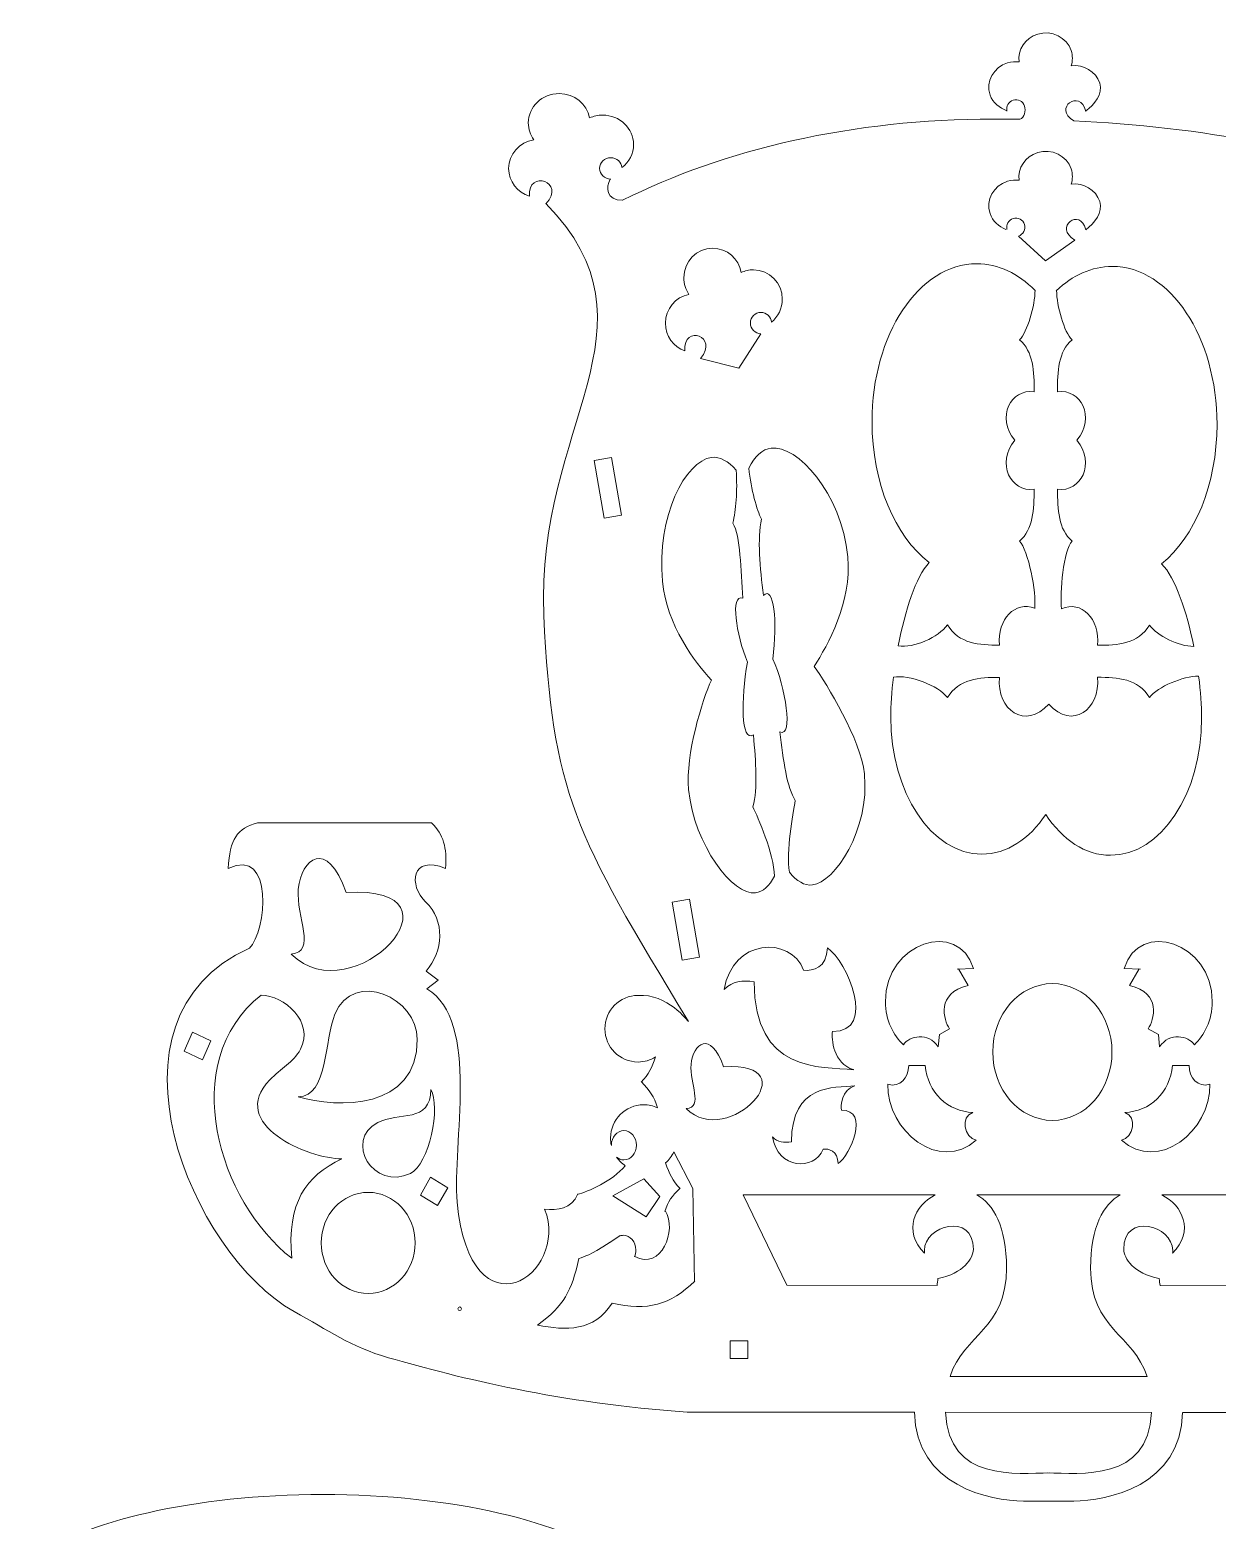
# Model space of a CAD drawing. Header units: centimetres. Extents: x 8.7 to 91.8, y -28.3 to 31.3.
# Drawn here: x 58.2 to 78.41, y 5.9 to 31.28 of the extents above; entities that cross this region are included whole.
import ezdxf

# ---------------------------------------------------------------- set-up
doc = ezdxf.new("R2010")
doc.units = ezdxf.units.CM
doc.header["$MEASUREMENT"] = 0
doc.layers.add('layer 1', color=7, linetype='Continuous')

msp = doc.modelspace()

# ---------------------------------------------------------------- linework, layer by layer
at = {"layer": 'layer 1', "color": 250, "lineweight": 9}
msp.add_lwpolyline([(70.1204, 8.65265), (70.42038, 8.65265), (70.42038, 8.95265), (70.1204, 8.95265), (70.1204, 8.65265)], close=True, dxfattribs=at)
for centre, major_axis, ratio in [((75.60772, 13.87048), (0, 1.1642), 0.87191204), ((63.96024, 10.61977), (0, 0.86002), 0.93008302), ((65.51841, 9.49782), (0, 0.03112), 0.96722365)]:
    msp.add_ellipse(centre, major_axis=major_axis, ratio=ratio, dxfattribs=at)
for points, knots in [([(75.04214, 30.73075), (75.01413, 30.93559), (75.1435, 31.13758), (75.35736, 31.20329), (75.35736, 31.20329), (75.597, 31.27693), (75.85211, 31.15167), (75.92709, 30.92358), (75.92709, 30.92358), (75.95572, 30.83649), (75.95396, 30.74695), (75.92748, 30.66545)], [0, 0, 0, 0, 0.25, 0.25, 0.25, 0.25, 0.5, 0.5, 0.5, 0.5, 1, 1, 1, 1]), ([(74.83503, 29.89877), (74.7101, 29.94374), (74.5899, 30.03577), (74.54684, 30.16678), (74.54684, 30.16678), (74.47186, 30.39486), (74.60535, 30.63954), (74.84498, 30.71317), (74.84498, 30.71317), (74.91087, 30.73342), (74.97797, 30.7386), (75.04213, 30.73077)], [0, 0, 0, 0, 0.25, 0.25, 0.25, 0.25, 0.5, 0.5, 0.5, 0.5, 1, 1, 1, 1]), ([(75.92748, 30.66545), (76.14021, 30.69097), (76.34737, 30.56968), (76.41365, 30.36803), (76.41365, 30.36803), (76.47303, 30.18742), (76.32516, 30.00054), (76.17384, 29.89228)], [0, 0, 0, 0, 0.33333333, 0.33333333, 0.33333333, 0.33333333, 1, 1, 1, 1]), ([(67.72927, 29.77705), (67.68599, 30.01192), (67.47058, 30.19044), (67.21148, 30.19044), (67.21148, 30.19044), (66.92115, 30.19044), (66.68576, 29.96635), (66.68576, 29.69002), (66.68576, 29.69002), (66.68576, 29.58451), (66.72007, 29.48658), (66.77869, 29.40585)], [0, 0, 0, 0, 0.25, 0.25, 0.25, 0.25, 0.5, 0.5, 0.5, 0.5, 1, 1, 1, 1]), ([(75.05145, 29.75461), (75.1328, 29.78134), (75.15776, 29.89565), (75.13234, 29.97831), (75.13234, 29.97831), (75.10693, 30.06097), (75.02033, 30.10634), (74.93898, 30.07961), (74.93898, 30.07961), (74.86164, 30.0542), (74.81682, 29.97271), (74.83448, 29.89367)], [0, 0, 0, 0, 0.25, 0.25, 0.25, 0.25, 0.5, 0.5, 0.5, 0.5, 1, 1, 1, 1]), ([(68.27939, 28.93191), (68.40059, 29.02363), (68.47827, 29.16524), (68.47827, 29.32395), (68.47827, 29.32395), (68.47827, 29.60028), (68.24288, 29.82437), (67.95257, 29.82437), (67.95257, 29.82437), (67.87274, 29.82437), (67.79703, 29.80738), (67.72927, 29.77707)], [0, 0, 0, 0, 0.25, 0.25, 0.25, 0.25, 0.5, 0.5, 0.5, 0.5, 1, 1, 1, 1]), ([(68.28963, 28.37339), (70.01211, 29.23888), (72.2104, 29.75795), (74.60497, 29.75795), (74.60497, 29.75795), (74.75394, 29.75795), (74.90543, 29.75686), (75.05897, 29.75452)], [0, 0, 0, 0, 0.33333333, 0.33333333, 0.33333333, 0.33333333, 1, 1, 1, 1]), ([(66.77869, 29.40585), (66.53538, 29.36201), (66.35131, 29.1585), (66.35131, 28.9142), (66.35131, 28.9142), (66.35131, 28.69539), (66.49894, 28.50929), (66.7046, 28.44132)], [0, 0, 0, 0, 0.33333333, 0.33333333, 0.33333333, 0.33333333, 1, 1, 1, 1]), ([(75.04214, 28.71449), (75.01413, 28.91933), (75.1435, 29.12132), (75.35736, 29.18704), (75.35736, 29.18704), (75.597, 29.26068), (75.85211, 29.13541), (75.92709, 28.90733), (75.92709, 28.90733), (75.95572, 28.82023), (75.95396, 28.7307), (75.92748, 28.64919)], [0, 0, 0, 0, 0.25, 0.25, 0.25, 0.25, 0.5, 0.5, 0.5, 0.5, 1, 1, 1, 1]), ([(68.08917, 28.73606), (67.9838, 28.73606), (67.89835, 28.81728), (67.89835, 28.91742), (67.89835, 28.91742), (67.89835, 29.01757), (67.9838, 29.09879), (68.08917, 29.09879), (68.08917, 29.09879), (68.18935, 29.09879), (68.27155, 29.02531), (68.27937, 28.93196)], [0, 0, 0, 0, 0.25, 0.25, 0.25, 0.25, 0.5, 0.5, 0.5, 0.5, 1, 1, 1, 1]), ([(74.81737, 27.87737), (74.69245, 27.92234), (74.5899, 28.01952), (74.54684, 28.15052), (74.54684, 28.15052), (74.47186, 28.37861), (74.60535, 28.62328), (74.84498, 28.69691), (74.84498, 28.69691), (74.91087, 28.71716), (74.97797, 28.72234), (75.04213, 28.71451)], [0, 0, 0, 0, 0.25, 0.25, 0.25, 0.25, 0.5, 0.5, 0.5, 0.5, 1, 1, 1, 1]), ([(75.92748, 28.64919), (76.14021, 28.67472), (76.34737, 28.55342), (76.41365, 28.35178), (76.41365, 28.35178), (76.47303, 28.17116), (76.32611, 27.98011), (76.1748, 27.87184)], [0, 0, 0, 0, 0.33333333, 0.33333333, 0.33333333, 0.33333333, 1, 1, 1, 1]), ([(66.98653, 28.31811), (69.05034, 26.20015), (66.80123, 24.54238), (66.95015, 21.30259), (66.95015, 21.30259), (67.08874, 18.28761), (67.47215, 17.58762), (69.41087, 14.3895)], [0, 0, 0, 0, 0.33333333, 0.33333333, 0.33333333, 0.33333333, 1, 1, 1, 1]), ([(75.03104, 27.76395), (75.1124, 27.79068), (75.15776, 27.87939), (75.13234, 27.96206), (75.13234, 27.96206), (75.10693, 28.04472), (75.02033, 28.09008), (74.93898, 28.06336), (74.93898, 28.06336), (74.86164, 28.03795), (74.81682, 27.95645), (74.83448, 27.87741)], [0, 0, 0, 0, 0.25, 0.25, 0.25, 0.25, 0.5, 0.5, 0.5, 0.5, 1, 1, 1, 1]), ([(75.03105, 27.76395), (75.03105, 27.76395), (75.49168, 27.34012), (75.49168, 27.34012), (75.49168, 27.34012), (75.49168, 27.34012), (75.98908, 27.69725), (75.98908, 27.69725)], [0, 0, 0, 0, 0.33333333, 0.33333333, 0.33333333, 0.33333333, 1, 1, 1, 1]), ([(70.30945, 27.14324), (70.26897, 27.37811), (70.06748, 27.55663), (69.82513, 27.55663), (69.82513, 27.55663), (69.55356, 27.55663), (69.33338, 27.33254), (69.33338, 27.05621), (69.33338, 27.05621), (69.33338, 26.9507), (69.36548, 26.85277), (69.42031, 26.77204)], [0, 0, 0, 0, 0.25, 0.25, 0.25, 0.25, 0.5, 0.5, 0.5, 0.5, 1, 1, 1, 1]), ([(70.82402, 26.29811), (70.93738, 26.38983), (71.01005, 26.53143), (71.01005, 26.69014), (71.01005, 26.69014), (71.01005, 26.96647), (70.78986, 27.19056), (70.51832, 27.19056), (70.51832, 27.19056), (70.44365, 27.19056), (70.37283, 27.17358), (70.30945, 27.14327)], [0, 0, 0, 0, 0.25, 0.25, 0.25, 0.25, 0.5, 0.5, 0.5, 0.5, 1, 1, 1, 1]), ([(75.31251, 26.84026), (75.02895, 27.12681), (74.6879, 27.29397), (74.32105, 27.29397), (74.32105, 27.29397), (73.33601, 27.29397), (72.53718, 26.08913), (72.53718, 24.60343), (72.53718, 24.60343), (72.53718, 23.55767), (72.93297, 22.65101), (73.5109, 22.20578)], [0, 0, 0, 0, 0.25, 0.25, 0.25, 0.25, 0.5, 0.5, 0.5, 0.5, 1, 1, 1, 1]), ([(77.46812, 22.18419), (78.02907, 22.63768), (78.41069, 23.5304), (78.41069, 24.55724), (78.41069, 24.55724), (78.41069, 26.04294), (77.61186, 27.24778), (76.62682, 27.24778), (76.62682, 27.24778), (76.27691, 27.24778), (75.95044, 27.09573), (75.67496, 26.83302)], [0, 0, 0, 0, 0.25, 0.25, 0.25, 0.25, 0.5, 0.5, 0.5, 0.5, 1, 1, 1, 1]), ([(69.42031, 26.77204), (69.19272, 26.7282), (69.02055, 26.52469), (69.02055, 26.2804), (69.02055, 26.2804), (69.02055, 26.06158), (69.15864, 25.87548), (69.35101, 25.80751)], [0, 0, 0, 0, 0.33333333, 0.33333333, 0.33333333, 0.33333333, 1, 1, 1, 1]), ([(75.31254, 26.8441), (75.31132, 26.58127), (75.18365, 26.13068), (75.04979, 25.99711), (75.04979, 25.99711), (75.28206, 25.80136), (75.29852, 25.45432), (75.29852, 25.11453), (75.29852, 25.11453), (74.89824, 25.16608), (74.6466, 24.68495), (74.96689, 24.28714)], [0, 0, 0, 0, 0.25, 0.25, 0.25, 0.25, 0.5, 0.5, 0.5, 0.5, 1, 1, 1, 1]), ([(75.67918, 26.83703), (75.6804, 26.5742), (75.80817, 26.13068), (75.94202, 25.9971), (75.94202, 25.9971), (75.70975, 25.80137), (75.6933, 25.45432), (75.6933, 25.11454), (75.6933, 25.11454), (76.09357, 25.16608), (76.34521, 24.68496), (76.02493, 24.28714)], [0, 0, 0, 0, 0.25, 0.25, 0.25, 0.25, 0.5, 0.5, 0.5, 0.5, 1, 1, 1, 1]), ([(70.64609, 26.10225), (70.54753, 26.10225), (70.4676, 26.18347), (70.4676, 26.28362), (70.4676, 26.28362), (70.4676, 26.38376), (70.54753, 26.46498), (70.64609, 26.46498), (70.64609, 26.46498), (70.73979, 26.46498), (70.81668, 26.39151), (70.82399, 26.29815)], [0, 0, 0, 0, 0.25, 0.25, 0.25, 0.25, 0.5, 0.5, 0.5, 0.5, 1, 1, 1, 1]), ([(69.61447, 25.68254), (69.61447, 25.68254), (70.26912, 25.51506), (70.26912, 25.51506), (70.26912, 25.51506), (70.26912, 25.51506), (70.64609, 26.10225), (70.64609, 26.10225)], [0, 0, 0, 0, 0.33333333, 0.33333333, 0.33333333, 0.33333333, 1, 1, 1, 1]), ([(70.43898, 23.81334), (70.54064, 24.01277), (70.67112, 24.13661), (70.82201, 24.15527), (70.82201, 24.15527), (71.25873, 24.20928), (72.01519, 23.40019), (72.12428, 22.30141), (72.12428, 22.30141), (72.20106, 21.52801), (71.77833, 20.7976), (71.5548, 20.43663)], [0, 0, 0, 0, 0.25, 0.25, 0.25, 0.25, 0.5, 0.5, 0.5, 0.5, 1, 1, 1, 1]), ([(75.30769, 21.42398), (75.33974, 21.68966), (75.19719, 22.42138), (75.04826, 22.57002), (75.04826, 22.57002), (75.28052, 22.76575), (75.29698, 23.1128), (75.29698, 23.45258), (75.29698, 23.45258), (74.8967, 23.40105), (74.6466, 23.88932), (74.96689, 24.28714)], [0, 0, 0, 0, 0.25, 0.25, 0.25, 0.25, 0.5, 0.5, 0.5, 0.5, 1, 1, 1, 1]), ([(75.76371, 21.41649), (75.73167, 21.68217), (75.79462, 22.42138), (75.94356, 22.57002), (75.94356, 22.57002), (75.71129, 22.76575), (75.69483, 23.1128), (75.69483, 23.45258), (75.69483, 23.45258), (76.09511, 23.40105), (76.34521, 23.88932), (76.02493, 24.28714)], [0, 0, 0, 0, 0.25, 0.25, 0.25, 0.25, 0.5, 0.5, 0.5, 0.5, 1, 1, 1, 1]), ([(67.80453, 23.94398), (67.80453, 23.94398), (68.09998, 23.99607), (68.09998, 23.99607), (68.09998, 23.99607), (68.09998, 23.99607), (68.27362, 23.01126), (68.27362, 23.01126), (68.27362, 23.01126), (68.27362, 23.01126), (67.97818, 22.95917), (67.97818, 22.95917), (67.97818, 22.95917), (67.97818, 22.95917), (67.80453, 23.94398), (67.80453, 23.94398)], [0, 0, 0, 0, 0.2, 0.2, 0.2, 0.2, 0.4, 0.4, 0.4, 0.4, 0.6, 0.6, 0.6, 0.6, 1, 1, 1, 1]), ([(69.80192, 20.20367), (69.51993, 20.50828), (69.04519, 21.12851), (68.9698, 21.88792), (68.9698, 21.88792), (68.86071, 22.9867), (69.3664, 23.94065), (69.80312, 23.99467), (69.80312, 23.99467), (69.94652, 24.0124), (70.09056, 23.93295), (70.22323, 23.77933)], [0, 0, 0, 0, 0.25, 0.25, 0.25, 0.25, 0.5, 0.5, 0.5, 0.5, 1, 1, 1, 1]), ([(70.22322, 23.77933), (70.25057, 23.40984), (70.21694, 23.09756), (70.16787, 22.87584), (70.16787, 22.87584), (70.29845, 22.66004), (70.30097, 22.07469), (70.33707, 21.59742), (70.33707, 21.59742), (70.11934, 21.6704), (70.22216, 20.98535), (70.41581, 20.50811)], [0, 0, 0, 0, 0.25, 0.25, 0.25, 0.25, 0.5, 0.5, 0.5, 0.5, 1, 1, 1, 1]), ([(70.43898, 23.81335), (70.48354, 23.44618), (70.57189, 23.09556), (70.65597, 22.94578), (70.65597, 22.94578), (70.58164, 22.6079), (70.63215, 22.11808), (70.68902, 21.64299), (70.68902, 21.64299), (70.86496, 21.82568), (70.93008, 21.20342), (70.849, 20.55865)], [0, 0, 0, 0, 0.25, 0.25, 0.25, 0.25, 0.5, 0.5, 0.5, 0.5, 1, 1, 1, 1]), ([(72.98409, 20.7855), (73.2509, 20.74124), (73.672, 20.93637), (73.82126, 21.14208), (73.82126, 21.14208), (74.01783, 20.82127), (74.36635, 20.79854), (74.70757, 20.79854), (74.70757, 20.79854), (74.66581, 21.24467), (74.97706, 21.55574), (75.3087, 21.42677)], [0, 0, 0, 0, 0.25, 0.25, 0.25, 0.25, 0.5, 0.5, 0.5, 0.5, 1, 1, 1, 1]), ([(78.01472, 20.77705), (77.75077, 20.77873), (77.39703, 20.95508), (77.26288, 21.13996), (77.26288, 21.13996), (77.06632, 20.81915), (76.7178, 20.79642), (76.37658, 20.79642), (76.37658, 20.79642), (76.41918, 21.25154), (76.09927, 21.56754), (75.76195, 21.41825)], [0, 0, 0, 0, 0.25, 0.25, 0.25, 0.25, 0.5, 0.5, 0.5, 0.5, 1, 1, 1, 1]), ([(71.13189, 16.93274), (71.07264, 17.29538), (71.18658, 17.90527), (71.23037, 18.15426), (71.23037, 18.15426), (71.09051, 18.36375), (71.02482, 18.84447), (70.96795, 19.31956), (70.96795, 19.31956), (71.20495, 19.22464), (71.06327, 20.09092), (70.849, 20.55865)], [0, 0, 0, 0, 0.25, 0.25, 0.25, 0.25, 0.5, 0.5, 0.5, 0.5, 1, 1, 1, 1]), ([(70.87809, 16.86437), (70.86501, 17.24572), (70.59469, 17.87257), (70.5085, 18.04342), (70.5085, 18.04342), (70.59749, 18.37749), (70.55565, 18.79427), (70.51955, 19.27154), (70.51955, 19.27154), (70.30125, 19.14018), (70.30669, 19.86777), (70.41581, 20.50811)], [0, 0, 0, 0, 0.25, 0.25, 0.25, 0.25, 0.5, 0.5, 0.5, 0.5, 1, 1, 1, 1]), ([(71.5548, 20.43663), (71.76164, 20.14509), (72.34962, 19.18847), (72.4075, 18.60548), (72.4075, 18.60548), (72.50231, 17.65053), (71.90212, 16.76168), (71.52257, 16.71474), (71.52257, 16.71474), (71.38867, 16.69818), (71.25411, 16.77911), (71.13188, 16.93275)], [0, 0, 0, 0, 0.25, 0.25, 0.25, 0.25, 0.5, 0.5, 0.5, 0.5, 1, 1, 1, 1]), ([(70.87808, 16.86438), (70.79071, 16.69854), (70.67968, 16.59578), (70.55179, 16.57997), (70.55179, 16.57997), (70.17223, 16.53303), (69.51059, 17.38389), (69.41578, 18.33883), (69.41578, 18.33883), (69.35665, 18.93445), (69.65057, 19.87007), (69.80192, 20.20367)], [0, 0, 0, 0, 0.25, 0.25, 0.25, 0.25, 0.5, 0.5, 0.5, 0.5, 1, 1, 1, 1]), ([(72.90149, 20.2547), (72.87158, 20.00704), (72.8557, 19.77325), (72.8557, 19.57799), (72.8557, 19.57799), (72.8557, 18.28677), (73.54995, 17.23963), (74.40606, 17.23963), (74.40606, 17.23963), (74.83091, 17.23963), (75.21592, 17.49753), (75.49598, 17.91516)], [0, 0, 0, 0, 0.25, 0.25, 0.25, 0.25, 0.5, 0.5, 0.5, 0.5, 1, 1, 1, 1]), ([(72.9015, 20.25469), (73.1683, 20.29895), (73.672, 20.1112), (73.82126, 19.90549), (73.82126, 19.90549), (74.01783, 20.22629), (74.36635, 20.24903), (74.70757, 20.24903), (74.70757, 20.24903), (74.65581, 19.69616), (75.14616, 19.35072), (75.54567, 19.7931)], [0, 0, 0, 0, 0.25, 0.25, 0.25, 0.25, 0.5, 0.5, 0.5, 0.5, 1, 1, 1, 1]), ([(75.49597, 17.91516), (75.77706, 17.48599), (76.16747, 17.21999), (76.59893, 17.21999), (76.59893, 17.21999), (77.45502, 17.21999), (78.14928, 18.26713), (78.14928, 19.55835), (78.14928, 19.55835), (78.14928, 19.7654), (78.13142, 20.01175), (78.09791, 20.27064)], [0, 0, 0, 0, 0.25, 0.25, 0.25, 0.25, 0.5, 0.5, 0.5, 0.5, 1, 1, 1, 1]), ([(78.09791, 20.27065), (77.83396, 20.26897), (77.39703, 20.09249), (77.26288, 19.90761), (77.26288, 19.90761), (77.06632, 20.22842), (76.7178, 20.25115), (76.37658, 20.25115), (76.37658, 20.25115), (76.42834, 19.69829), (75.94517, 19.35072), (75.54567, 19.7931)], [0, 0, 0, 0, 0.25, 0.25, 0.25, 0.25, 0.5, 0.5, 0.5, 0.5, 1, 1, 1, 1]), ([(62.0761, 17.77338), (62.0761, 17.77338), (65.03992, 17.77338), (65.03992, 17.77338), (65.03992, 17.77338), (65.24133, 17.56755), (65.30398, 17.35553), (65.27781, 16.99603)], [0, 0, 0, 0, 0.33333333, 0.33333333, 0.33333333, 0.33333333, 1, 1, 1, 1]), ([(62.64723, 15.53865), (63.09232, 15.57052), (62.72854, 16.17207), (62.77034, 16.64457), (62.77034, 16.64457), (62.81625, 17.1636), (63.25751, 17.51833), (63.58534, 16.58687), (63.58534, 16.58687), (65.77253, 16.71739), (63.70679, 14.49331), (62.64723, 15.53865)], [0, 0, 0, 0, 0.25, 0.25, 0.25, 0.25, 0.5, 0.5, 0.5, 0.5, 1, 1, 1, 1]), ([(61.57781, 16.99559), (62.36045, 17.37261), (62.22947, 15.91958), (61.93798, 15.63723), (61.93798, 15.63723), (59.25238, 14.43887), (60.95497, 10.41353), (62.70026, 9.4514), (62.70026, 9.4514), (63.28577, 9.12866), (63.65116, 8.85207), (64.3044, 8.66452), (64.3044, 8.66452), (65.53015, 8.31262), (67.23014, 7.89202), (69.38872, 7.73711)], [0, 0, 0, 0, 0.2, 0.2, 0.2, 0.2, 0.4, 0.4, 0.4, 0.4, 0.6, 0.6, 0.6, 0.6, 1, 1, 1, 1]), ([(65.27781, 16.99603), (64.68552, 17.23586), (64.64656, 16.70798), (64.93805, 16.42561), (64.93805, 16.42561), (65.27084, 16.10323), (65.24698, 15.59109), (64.94478, 15.2478)], [0, 0, 0, 0, 0.33333333, 0.33333333, 0.33333333, 0.33333333, 1, 1, 1, 1]), ([(69.13288, 16.42031), (69.13288, 16.42031), (69.42833, 16.4724), (69.42833, 16.4724), (69.42833, 16.4724), (69.42833, 16.4724), (69.60197, 15.48759), (69.60197, 15.48759), (69.60197, 15.48759), (69.60197, 15.48759), (69.30653, 15.4355), (69.30653, 15.4355), (69.30653, 15.4355), (69.30653, 15.4355), (69.13288, 16.42031), (69.13288, 16.42031)], [0, 0, 0, 0, 0.2, 0.2, 0.2, 0.2, 0.4, 0.4, 0.4, 0.4, 0.6, 0.6, 0.6, 0.6, 1, 1, 1, 1]), ([(73.98931, 15.28334), (73.98931, 15.28334), (74.26269, 15.29464), (74.26269, 15.29464), (74.26269, 15.29464), (74.01403, 16.13089), (72.76457, 15.74377), (72.76457, 14.7295), (72.76457, 14.7295), (72.76457, 14.40901), (72.90672, 14.14453), (73.07076, 13.99481), (73.07076, 13.99481), (73.16913, 14.14466), (73.49722, 14.21053), (73.66126, 13.9609)], [0, 0, 0, 0, 0.2, 0.2, 0.2, 0.2, 0.4, 0.4, 0.4, 0.4, 0.6, 0.6, 0.6, 0.6, 1, 1, 1, 1]), ([(77.10607, 15.28334), (77.10607, 15.28334), (76.83269, 15.29464), (76.83269, 15.29464), (76.83269, 15.29464), (77.08136, 16.13089), (78.33081, 15.74377), (78.33081, 14.7295), (78.33081, 14.7295), (78.33081, 14.40901), (78.18866, 14.14453), (78.02462, 13.99481), (78.02462, 13.99481), (77.92626, 14.14466), (77.59816, 14.21053), (77.43412, 13.9609)], [0, 0, 0, 0, 0.2, 0.2, 0.2, 0.2, 0.4, 0.4, 0.4, 0.4, 0.6, 0.6, 0.6, 0.6, 1, 1, 1, 1]), ([(71.37348, 15.26391), (71.52713, 15.24452), (71.77005, 15.30169), (71.77811, 15.64306), (71.77811, 15.64306), (72.11566, 15.41849), (72.62637, 14.21701), (71.86561, 14.21701), (71.86561, 14.21701), (71.83892, 14.10306), (71.88216, 13.66869), (72.21968, 13.56966)], [0, 0, 0, 0, 0.25, 0.25, 0.25, 0.25, 0.5, 0.5, 0.5, 0.5, 1, 1, 1, 1]), ([(62.76882, 13.10847), (63.28283, 13.10847), (63.21202, 14.08456), (63.39191, 14.51226), (63.39191, 14.51226), (63.72017, 15.2927), (64.79634, 14.78897), (64.79634, 14.08902), (64.79634, 14.08902), (64.79634, 12.87835), (63.43699, 12.90816), (62.76882, 13.10847)], [0, 0, 0, 0, 0.25, 0.25, 0.25, 0.25, 0.5, 0.5, 0.5, 0.5, 1, 1, 1, 1]), ([(64.94478, 15.2478), (64.94478, 15.2478), (65.1487, 15.09301), (65.1487, 15.09301), (65.1487, 15.09301), (65.1487, 15.09301), (64.95835, 14.94526), (64.95835, 14.94526), (64.95835, 14.94526), (65.87807, 14.41301), (65.38354, 12.28263), (65.47499, 11.31517), (65.47499, 11.31517), (65.69803, 8.95415), (67.39951, 10.06996), (66.96369, 11.19558), (66.96369, 11.19558), (67.17874, 11.1719), (67.42181, 11.19404), (67.52746, 11.45281)], [0, 0, 0, 0, 0.16666667, 0.16666667, 0.16666667, 0.16666667, 0.33333333, 0.33333333, 0.33333333, 0.33333333, 0.5, 0.5, 0.5, 0.5, 0.66666667, 0.66666667, 0.66666667, 0.66666667, 1, 1, 1, 1]), ([(74.00905, 15.28416), (74.00905, 15.28416), (74.17521, 15.00077), (74.17521, 15.00077), (74.17521, 15.00077), (73.62449, 14.88021), (73.75467, 14.41385), (73.85809, 14.26608), (73.85809, 14.26608), (73.85809, 14.26608), (73.68373, 14.16891), (73.68373, 14.16891), (73.68373, 14.16891), (73.68373, 14.16891), (73.66126, 13.9609), (73.66126, 13.9609)], [0, 0, 0, 0, 0.2, 0.2, 0.2, 0.2, 0.4, 0.4, 0.4, 0.4, 0.6, 0.6, 0.6, 0.6, 1, 1, 1, 1]), ([(77.08633, 15.28416), (77.08633, 15.28416), (76.92017, 15.00077), (76.92017, 15.00077), (76.92017, 15.00077), (77.4709, 14.88021), (77.34071, 14.41385), (77.23729, 14.26608), (77.23729, 14.26608), (77.23729, 14.26608), (77.41166, 14.16891), (77.41166, 14.16891), (77.41166, 14.16891), (77.41166, 14.16891), (77.43412, 13.9609), (77.43412, 13.9609)], [0, 0, 0, 0, 0.2, 0.2, 0.2, 0.2, 0.4, 0.4, 0.4, 0.4, 0.6, 0.6, 0.6, 0.6, 1, 1, 1, 1]), ([(72.2265, 13.56906), (71.65539, 13.62046), (70.53141, 13.50978), (70.53141, 15.06584), (70.53141, 15.06584), (70.33395, 15.0965), (70.16235, 15.07999), (70.02288, 14.93569)], [0, 0, 0, 0, 0.33333333, 0.33333333, 0.33333333, 0.33333333, 1, 1, 1, 1]), ([(62.65722, 10.35907), (61.41965, 11.31846), (60.68956, 13.68849), (62.13639, 14.83886), (62.13639, 14.83886), (62.52853, 14.83886), (63.05111, 14.37515), (62.80603, 13.91598), (62.80603, 13.91598), (62.68491, 13.68909), (62.47488, 13.59293), (62.2852, 13.39686), (62.2852, 13.39686), (61.55393, 12.64101), (62.93944, 12.051), (63.51287, 12.051), (63.51287, 12.051), (62.88925, 11.75214), (62.57728, 11.30669), (62.65722, 10.35907)], [0, 0, 0, 0, 0.16666667, 0.16666667, 0.16666667, 0.16666667, 0.33333333, 0.33333333, 0.33333333, 0.33333333, 0.5, 0.5, 0.5, 0.5, 0.66666667, 0.66666667, 0.66666667, 0.66666667, 1, 1, 1, 1]), ([(68.55341, 14.83273), (68.24185, 14.83273), (67.98918, 14.57911), (67.98918, 14.26639), (67.98918, 14.26639), (67.98918, 13.95369), (68.24185, 13.70007), (68.55341, 13.70007), (68.55341, 13.70007), (68.66325, 13.70007), (68.76581, 13.7316), (68.85251, 13.78614)], [0, 0, 0, 0, 0.25, 0.25, 0.25, 0.25, 0.5, 0.5, 0.5, 0.5, 1, 1, 1, 1]), ([(69.37273, 12.9075), (69.67548, 12.92918), (69.42803, 13.33836), (69.45647, 13.65975), (69.45647, 13.65975), (69.4877, 14.01279), (69.78785, 14.25409), (70.01083, 13.6205), (70.01083, 13.6205), (71.49857, 13.70929), (70.09345, 12.19646), (69.37273, 12.9075)], [0, 0, 0, 0, 0.25, 0.25, 0.25, 0.25, 0.5, 0.5, 0.5, 0.5, 1, 1, 1, 1]), ([(60.82877, 13.88557), (60.82877, 13.88557), (60.97136, 14.20695), (60.97136, 14.20695), (60.97136, 14.20695), (60.97136, 14.20695), (61.28229, 14.05957), (61.28229, 14.05957), (61.28229, 14.05957), (61.28229, 14.05957), (61.1397, 13.73819), (61.1397, 13.73819), (61.1397, 13.73819), (61.1397, 13.73819), (60.82877, 13.88557), (60.82877, 13.88557)], [0, 0, 0, 0, 0.2, 0.2, 0.2, 0.2, 0.4, 0.4, 0.4, 0.4, 0.6, 0.6, 0.6, 0.6, 1, 1, 1, 1]), ([(74.25514, 12.84189), (74.035, 12.77179), (74.10702, 12.41046), (74.30982, 12.36654), (74.30982, 12.36654), (73.68812, 11.81055), (72.79203, 12.51701), (72.80611, 13.3229), (72.80611, 13.3229), (73.00974, 13.25261), (73.16153, 13.4385), (73.16153, 13.63979), (73.16153, 13.63979), (73.16153, 13.63979), (73.44424, 13.63838), (73.44424, 13.63838), (73.44424, 13.63838), (73.48165, 13.18057), (73.83344, 12.85193), (74.25514, 12.84189)], [0, 0, 0, 0, 0.16666667, 0.16666667, 0.16666667, 0.16666667, 0.33333333, 0.33333333, 0.33333333, 0.33333333, 0.5, 0.5, 0.5, 0.5, 0.66666667, 0.66666667, 0.66666667, 0.66666667, 1, 1, 1, 1]), ([(76.84024, 12.84189), (77.06038, 12.77179), (76.98836, 12.41046), (76.78556, 12.36654), (76.78556, 12.36654), (77.40726, 11.81055), (78.30335, 12.51701), (78.28928, 13.3229), (78.28928, 13.3229), (78.08564, 13.25261), (77.93385, 13.4385), (77.93385, 13.63979), (77.93385, 13.63979), (77.93385, 13.63979), (77.65115, 13.63838), (77.65115, 13.63838), (77.65115, 13.63838), (77.61374, 13.18057), (77.26194, 12.85193), (76.84024, 12.84189)], [0, 0, 0, 0, 0.16666667, 0.16666667, 0.16666667, 0.16666667, 0.33333333, 0.33333333, 0.33333333, 0.33333333, 0.5, 0.5, 0.5, 0.5, 0.66666667, 0.66666667, 0.66666667, 0.66666667, 1, 1, 1, 1]), ([(65.02524, 13.23324), (65.02524, 12.65223), (64.47411, 12.85177), (64.123, 12.67012), (64.123, 12.67012), (63.54035, 12.36868), (64.04531, 11.49529), (64.6811, 11.80378), (64.6811, 11.80378), (64.99672, 11.95693), (65.20028, 12.9383), (65.02524, 13.23324)], [0, 0, 0, 0, 0.25, 0.25, 0.25, 0.25, 0.5, 0.5, 0.5, 0.5, 1, 1, 1, 1]), ([(72.24585, 13.29403), (71.88228, 13.26131), (71.16675, 13.33177), (71.16675, 12.34118), (71.16675, 12.34118), (71.04104, 12.32166), (70.9318, 12.33217), (70.84301, 12.42403)], [0, 0, 0, 0, 0.33333333, 0.33333333, 0.33333333, 0.33333333, 1, 1, 1, 1]), ([(71.70282, 12.21509), (71.80063, 12.22743), (71.95527, 12.19103), (71.9604, 11.97372), (71.9604, 11.97372), (72.17529, 12.11668), (72.50041, 12.88155), (72.0161, 12.88155), (72.0161, 12.88155), (71.99912, 12.95408), (72.02664, 13.23061), (72.2415, 13.29365)], [0, 0, 0, 0, 0.25, 0.25, 0.25, 0.25, 0.5, 0.5, 0.5, 0.5, 1, 1, 1, 1]), ([(68.88241, 12.92155), (68.81139, 12.9539), (68.73255, 12.97194), (68.64954, 12.97194), (68.64954, 12.97194), (68.33798, 12.97194), (68.08531, 12.71832), (68.08531, 12.4056), (68.08531, 12.4056), (68.08531, 12.3621), (68.09018, 12.31972), (68.09942, 12.27904)], [0, 0, 0, 0, 0.25, 0.25, 0.25, 0.25, 0.5, 0.5, 0.5, 0.5, 1, 1, 1, 1]), ([(68.09945, 12.27901), (68.09945, 12.28014), (68.09945, 12.28131), (68.09945, 12.28243), (68.09945, 12.28243), (68.09945, 12.42031), (68.19522, 12.53211), (68.31332, 12.53211), (68.31332, 12.53211), (68.43141, 12.53211), (68.52719, 12.42031), (68.52719, 12.28243), (68.52719, 12.28243), (68.52719, 12.14456), (68.43141, 12.03276), (68.31332, 12.03276), (68.31332, 12.03276), (68.26636, 12.03276), (68.22284, 12.05042), (68.18756, 12.08041)], [0, 0, 0, 0, 0.16666667, 0.16666667, 0.16666667, 0.16666667, 0.33333333, 0.33333333, 0.33333333, 0.33333333, 0.5, 0.5, 0.5, 0.5, 0.66666667, 0.66666667, 0.66666667, 0.66666667, 1, 1, 1, 1]), ([(69.16352, 12.17185), (69.16352, 12.17185), (69.48565, 11.54733), (69.48565, 11.54733), (69.48565, 11.54733), (69.48565, 11.54733), (69.51287, 9.9574), (69.51287, 9.9574)], [0, 0, 0, 0, 0.33333333, 0.33333333, 0.33333333, 0.33333333, 1, 1, 1, 1]), ([(65.02343, 11.73661), (65.02343, 11.73661), (65.31635, 11.55693), (65.31635, 11.55693), (65.31635, 11.55693), (65.31635, 11.55693), (65.14251, 11.25416), (65.14251, 11.25416), (65.14251, 11.25416), (65.14251, 11.25416), (64.84959, 11.43384), (64.84959, 11.43384), (64.84959, 11.43384), (64.84959, 11.43384), (65.02343, 11.73661), (65.02343, 11.73661)], [0, 0, 0, 0, 0.2, 0.2, 0.2, 0.2, 0.4, 0.4, 0.4, 0.4, 0.6, 0.6, 0.6, 0.6, 1, 1, 1, 1]), ([(68.65041, 11.70875), (68.65041, 11.70875), (68.12567, 11.41862), (68.12567, 11.41862), (68.12567, 11.41862), (68.12567, 11.41862), (68.69181, 11.06297), (68.69181, 11.06297), (68.69181, 11.06297), (68.69181, 11.06297), (68.92656, 11.40925), (68.92656, 11.40925), (68.92656, 11.40925), (68.92656, 11.40925), (68.65041, 11.70875), (68.65041, 11.70875)], [0, 0, 0, 0, 0.2, 0.2, 0.2, 0.2, 0.4, 0.4, 0.4, 0.4, 0.6, 0.6, 0.6, 0.6, 1, 1, 1, 1]), ([(73.61444, 11.43707), (73.61444, 11.43707), (70.34529, 11.43707), (70.34529, 11.43707), (70.34529, 11.43707), (70.34529, 11.43707), (71.08964, 9.8983), (71.08964, 9.8983), (71.08964, 9.8983), (71.08964, 9.8983), (73.64445, 9.89619), (73.64445, 9.89619)], [0, 0, 0, 0, 0.25, 0.25, 0.25, 0.25, 0.5, 0.5, 0.5, 0.5, 1, 1, 1, 1]), ([(74.32363, 11.43706), (74.60339, 11.27997), (74.8269, 10.90096), (74.8269, 10.1892), (74.8269, 10.1892), (74.8269, 9.15031), (74.10617, 9.07465), (73.86547, 8.34415)], [0, 0, 0, 0, 0.33333333, 0.33333333, 0.33333333, 0.33333333, 1, 1, 1, 1]), ([(76.76211, 11.43708), (76.48235, 11.28), (76.25882, 10.90099), (76.25882, 10.1892), (76.25882, 10.1892), (76.25882, 9.14955), (76.9806, 9.07454), (77.22077, 8.34256)], [0, 0, 0, 0, 0.33333333, 0.33333333, 0.33333333, 0.33333333, 1, 1, 1, 1]), ([(77.44169, 9.89306), (77.44169, 9.89306), (79.76228, 9.89114), (79.76228, 9.89114), (79.76228, 9.89114), (79.76228, 9.89114), (80.34392, 11.43707), (80.34392, 11.43707), (80.34392, 11.43707), (80.34392, 11.43707), (77.47124, 11.43707), (77.47124, 11.43707)], [0, 0, 0, 0, 0.25, 0.25, 0.25, 0.25, 0.5, 0.5, 0.5, 0.5, 1, 1, 1, 1]), ([(73.43145, 10.4422), (73.42987, 10.45883), (73.42918, 10.47575), (73.42906, 10.49285), (73.42906, 10.49285), (73.42613, 10.91006), (74.26449, 11.15336), (74.26322, 10.50909), (74.26322, 10.50909), (74.26292, 10.35679), (74.09543, 10.10083), (73.65896, 10.01196)], [0, 0, 0, 0, 0.25, 0.25, 0.25, 0.25, 0.5, 0.5, 0.5, 0.5, 1, 1, 1, 1]), ([(77.65426, 10.4422), (77.65584, 10.45883), (77.65653, 10.47575), (77.65665, 10.49285), (77.65665, 10.49285), (77.65959, 10.91006), (76.82122, 11.15336), (76.82249, 10.50909), (76.82249, 10.50909), (76.82279, 10.35679), (76.99028, 10.10083), (77.42676, 10.01196)], [0, 0, 0, 0, 0.25, 0.25, 0.25, 0.25, 0.5, 0.5, 0.5, 0.5, 1, 1, 1, 1]), ([(68.24764, 10.74036), (68.26528, 10.74585), (68.28376, 10.74879), (68.30284, 10.74879), (68.30284, 10.74879), (68.42094, 10.74879), (68.51671, 10.63699), (68.51671, 10.49911), (68.51671, 10.49911), (68.51671, 10.45808), (68.50823, 10.41935), (68.49319, 10.38516)], [0, 0, 0, 0, 0.25, 0.25, 0.25, 0.25, 0.5, 0.5, 0.5, 0.5, 1, 1, 1, 1]), ([(66.84134, 9.21871), (67.3057, 9.55805), (67.41462, 9.79463), (67.54829, 10.35136), (67.54829, 10.35136), (67.65677, 10.40048), (67.70727, 10.38983), (68.07805, 10.63063)], [0, 0, 0, 0, 0.33333333, 0.33333333, 0.33333333, 0.33333333, 1, 1, 1, 1]), ([(66.84134, 9.21871), (67.32783, 9.12453), (67.79992, 9.10613), (68.11252, 9.59158), (68.11252, 9.59158), (68.72191, 9.45453), (69.09903, 9.56597), (69.5188, 9.96576)], [0, 0, 0, 0, 0.33333333, 0.33333333, 0.33333333, 0.33333333, 1, 1, 1, 1]), ([(69.38872, 7.73711), (69.38872, 7.73711), (72.34449, 7.73599), (72.34449, 7.73599), (72.34449, 7.73599), (72.34449, 7.73599), (73.25981, 7.73565), (73.25981, 7.73565)], [0, 0, 0, 0, 0.33333333, 0.33333333, 0.33333333, 0.33333333, 1, 1, 1, 1]), ([(73.25982, 7.73566), (73.27902, 6.47854), (74.55734, 6.22438), (75.11531, 6.22438), (75.11531, 6.22438), (75.11531, 6.22438), (75.9704, 6.22438), (75.9704, 6.22438)], [0, 0, 0, 0, 0.33333333, 0.33333333, 0.33333333, 0.33333333, 1, 1, 1, 1]), ([(58.19915, 5.22249), (59.10608, 5.88103), (60.99865, 6.33413), (63.1859, 6.33413), (63.1859, 6.33413), (65.39474, 6.33413), (67.30306, 5.87206), (68.19924, 5.20294)], [0, 0, 0, 0, 0.33333333, 0.33333333, 0.33333333, 0.33333333, 1, 1, 1, 1])]:
    msp.add_open_spline(points, degree=3, knots=knots, dxfattribs=at)
for points in [[(76.17483, 29.88811), (76.08315, 30.28127), (75.60617, 29.94319), (75.97361, 29.72602)], [(75.96867, 29.72626), (78.07039, 29.6265), (80.37826, 29.2701), (81.87313, 28.36192)], [(66.7046, 28.44134), (66.67024, 28.90709), (67.33997, 28.68813), (66.98627, 28.31635)], [(68.0814, 28.7362), (68.00328, 28.58871), (68.00912, 28.37347), (68.29394, 28.37347)], [(76.17483, 27.87186), (76.08315, 28.26501), (75.62165, 27.91442), (75.98909, 27.69725)], [(69.35101, 25.80753), (69.31886, 26.27328), (69.94531, 26.05432), (69.61447, 25.68254)], [(73.5109, 22.20578), (73.28127, 21.96039), (73.09781, 21.38198), (72.98408, 20.78549)], [(78.01472, 20.77705), (77.89624, 21.37067), (77.70573, 21.94107), (77.46812, 22.1842)], [(62.07993, 17.77338), (61.72494, 17.68045), (61.60446, 17.49563), (61.57781, 16.99559)], [(71.37348, 15.26391), (71.14841, 15.85744), (70.15244, 15.79481), (70.02288, 14.93569)], [(68.55341, 14.83273), (69.05484, 14.87268), (69.40428, 14.3895), (69.41087, 14.3895)], [(68.85253, 13.78614), (68.79089, 13.60492), (68.73184, 13.48757), (68.60778, 13.35885)], [(68.61178, 13.36303), (68.7499, 13.22665), (68.83142, 13.1048), (68.88239, 12.92157)], [(71.70282, 12.21509), (71.55953, 11.83724), (70.9255, 11.87711), (70.84301, 12.42403)], [(68.33682, 11.9342), (68.11616, 11.66854), (67.70365, 11.49107), (67.5177, 11.44533)], [(68.18752, 12.08038), (68.2278, 12.02288), (68.27854, 11.9732), (68.33682, 11.93417)], [(69.02311, 11.98127), (69.08231, 12.03383), (69.13045, 12.09871), (69.16352, 12.17185)], [(69.02313, 11.98127), (69.08477, 11.80004), (69.14579, 11.6725), (69.26984, 11.54379)], [(69.26585, 11.54797), (69.12773, 11.41158), (69.06288, 11.33494), (69.0119, 11.15171)], [(73.43146, 10.4422), (73.05567, 10.82998), (73.25945, 11.25621), (73.61455, 11.43711)], [(76.76211, 11.43707), (76.76211, 11.43707), (74.32365, 11.43707), (74.32365, 11.43707)], [(77.65426, 10.4422), (78.03005, 10.82999), (77.82626, 11.25621), (77.47115, 11.43711)], [(69.0176, 11.17156), (69.22554, 10.83048), (68.94963, 10.14701), (68.49882, 10.38726)], [(68.25201, 10.74304), (68.25201, 10.74304), (68.07498, 10.62863), (68.07498, 10.62863)], [(73.65896, 10.01196), (73.65439, 9.9719), (73.64955, 9.93335), (73.6445, 9.89618)], [(77.42676, 10.01196), (77.43145, 9.97078), (77.43642, 9.93118), (77.44163, 9.89306)], [(73.8655, 8.34426), (73.8655, 8.34426), (77.22074, 8.34266), (77.22074, 8.34266)], [(73.78979, 7.73545), (73.83788, 6.5379), (75.01026, 6.70229), (75.56087, 6.70229)], [(73.78985, 7.73545), (73.78985, 7.73545), (77.29578, 7.73412), (77.29578, 7.73412)], [(77.29588, 7.73412), (77.24696, 6.53802), (76.07526, 6.70229), (75.52485, 6.70229)], [(77.82586, 7.73392), (77.80552, 6.47832), (76.52812, 6.22438), (75.9704, 6.22438)], [(77.82595, 7.73392), (77.82595, 7.73392), (81.68906, 7.73245), (81.68906, 7.73245)]]:
    msp.add_open_spline(points, degree=3, dxfattribs=at)

doc.saveas('drawing.dxf')
